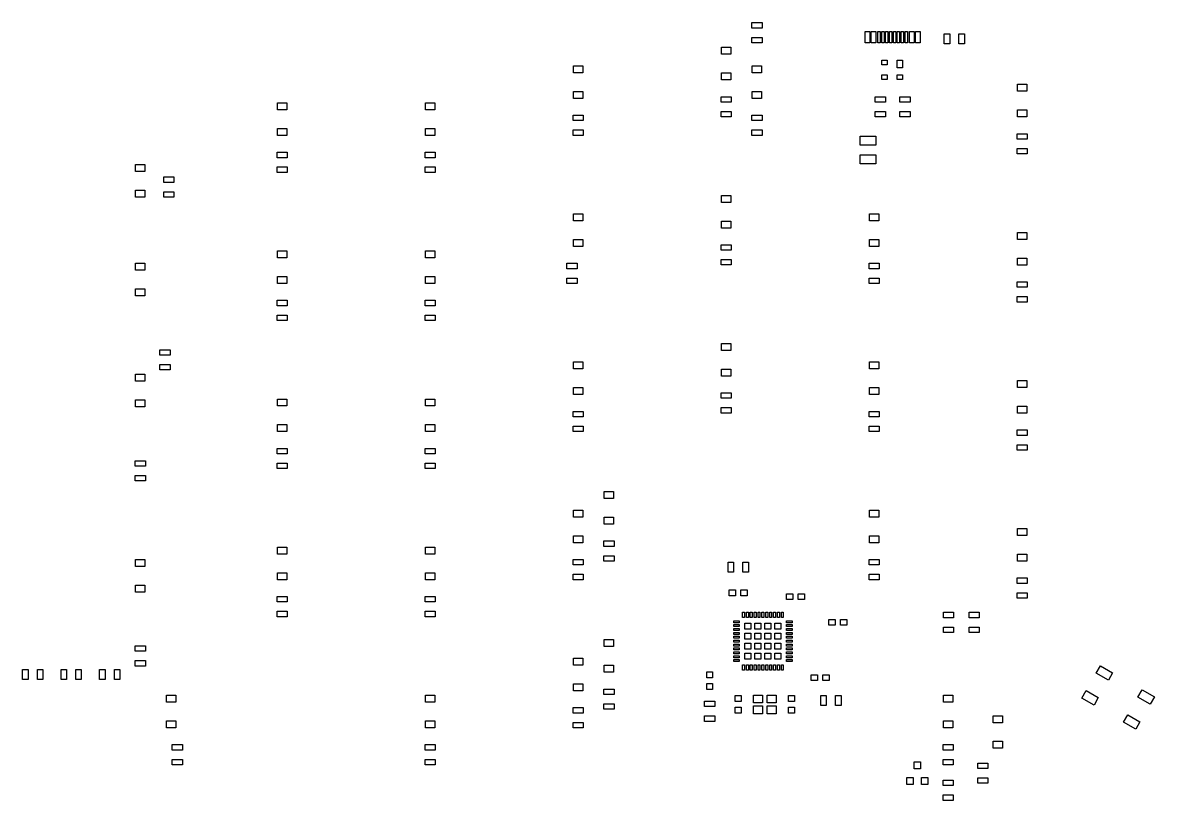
# Model space of a CAD drawing. Extents: x 32 to 331, y -133 to -33.
# Drawn here: x 32.5 to 178.1, y -132.9 to -32.8 of the extents above; entities that cross this region are included whole.
import ezdxf

# ---------------------------------------------------------------- set-up
doc = ezdxf.new("R2010")
doc.units = 0
doc.header["$MEASUREMENT"] = 0
doc.layers.add('BLACK', color=7, linetype='CONTINUOUS')

msp = doc.modelspace()

# ---------------------------------------------------------------- linework, layer by layer
at = {"layer": 'BLACK', "linetype": 'CONTINUOUS'}
for p, q in [((126.35, -33.5312), (126.35, -32.8312)), ((126.35, -32.8312), (127.65, -32.8312)), ((127.65, -32.8312), (127.65, -33.5312)), ((127.65, -33.5312), (126.35, -33.5312)), ((126.35, -35.4312), (126.35, -34.7312)), ((126.35, -34.7312), (127.65, -34.7312)), ((127.65, -34.7312), (127.65, -35.4312)), ((140.938, -35.4075), (140.938, -33.9575)), ((140.938, -33.9575), (141.537, -33.9575)), ((141.537, -33.9575), (141.537, -35.4075)), ((141.713, -35.4075), (141.713, -33.9575)), ((141.713, -33.9575), (142.312, -33.9575)), ((142.312, -33.9575), (142.312, -35.4075)), ((142.562, -35.4075), (142.562, -33.9575)), ((142.562, -33.9575), (142.862, -33.9575)), ((142.862, -33.9575), (142.862, -35.4075)), ((143.062, -35.4075), (143.062, -33.9575)), ((143.062, -33.9575), (143.362, -33.9575)), ((143.362, -33.9575), (143.362, -35.4075)), ((143.562, -35.4075), (143.562, -33.9575)), ((143.562, -33.9575), (143.862, -33.9575)), ((143.862, -33.9575), (143.862, -35.4075)), ((144.062, -35.4075), (144.062, -33.9575)), ((144.062, -33.9575), (144.362, -33.9575)), ((144.362, -33.9575), (144.362, -35.4075)), ((144.562, -35.4075), (144.562, -33.9575)), ((144.562, -33.9575), (144.862, -33.9575)), ((144.862, -33.9575), (144.862, -35.4075)), ((145.062, -35.4075), (145.062, -33.9575)), ((145.062, -33.9575), (145.362, -33.9575)), ((145.362, -33.9575), (145.362, -35.4075)), ((145.562, -35.4075), (145.562, -33.9575)), ((145.562, -33.9575), (145.862, -33.9575)), ((145.862, -33.9575), (145.862, -35.4075)), ((146.062, -35.4075), (146.062, -33.9575)), ((146.062, -33.9575), (146.362, -33.9575)), ((146.362, -33.9575), (146.362, -35.4075)), ((146.612, -35.4075), (146.612, -33.9575)), ((146.612, -33.9575), (147.213, -33.9575)), ((147.213, -33.9575), (147.213, -35.4075)), ((147.387, -35.4075), (147.387, -33.9575)), ((147.387, -33.9575), (147.987, -33.9575)), ((147.987, -33.9575), (147.987, -35.4075)), ((151.1, -35.575), (151.1, -34.275)), ((151.1, -34.275), (151.8, -34.275)), ((151.8, -34.275), (151.8, -35.575)), ((153, -35.575), (153, -34.275)), ((153, -34.275), (153.7, -34.275)), ((153.7, -34.275), (153.7, -35.575)), ((122.431, -36.9), (122.431, -36)), ((122.431, -36), (123.631, -36)), ((123.631, -36), (123.631, -36.9)), ((127.65, -35.4312), (126.35, -35.4312)), ((141.537, -35.4075), (140.938, -35.4075)), ((142.312, -35.4075), (141.713, -35.4075)), ((142.862, -35.4075), (142.562, -35.4075)), ((143.362, -35.4075), (143.062, -35.4075)), ((143.862, -35.4075), (143.562, -35.4075)), ((144.362, -35.4075), (144.062, -35.4075)), ((144.862, -35.4075), (144.562, -35.4075)), ((145.362, -35.4075), (145.062, -35.4075)), ((145.862, -35.4075), (145.562, -35.4075)), ((146.362, -35.4075), (146.062, -35.4075)), ((147.213, -35.4075), (146.612, -35.4075)), ((147.987, -35.4075), (147.387, -35.4075)), ((151.8, -35.575), (151.1, -35.575)), ((153.7, -35.575), (153, -35.575)), ((123.631, -36.9), (122.431, -36.9)), ((143.049, -38.2437), (143.049, -37.6437)), ((143.049, -37.6437), (143.749, -37.6437)), ((143.749, -37.6437), (143.749, -38.2437)), ((145.049, -38.6437), (145.049, -37.6437)), ((145.049, -37.6437), (145.749, -37.6437)), ((145.749, -37.6437), (145.749, -38.6437)), ((103.381, -39.2812), (103.381, -38.3813)), ((103.381, -38.3813), (104.581, -38.3813)), ((104.581, -39.2812), (103.381, -39.2812)), ((104.581, -38.3813), (104.581, -39.2812)), ((122.431, -40.2), (122.431, -39.3)), ((122.431, -39.3), (123.631, -39.3)), ((123.631, -39.3), (123.631, -40.2)), ((126.4, -39.2812), (126.4, -38.3813)), ((126.4, -38.3813), (127.6, -38.3813)), ((127.6, -39.2812), (126.4, -39.2812)), ((127.6, -38.3813), (127.6, -39.2812)), ((143.749, -38.2437), (143.049, -38.2437)), ((145.749, -38.6437), (145.049, -38.6437)), ((123.631, -40.2), (122.431, -40.2)), ((143.049, -40.1437), (143.049, -39.5437)), ((143.049, -39.5437), (143.749, -39.5437)), ((143.749, -40.1437), (143.049, -40.1437)), ((143.749, -39.5437), (143.749, -40.1437)), ((145.049, -40.1437), (145.049, -39.5437)), ((145.049, -39.5437), (145.749, -39.5437)), ((145.749, -40.1437), (145.049, -40.1437)), ((145.749, -39.5437), (145.749, -40.1437)), ((160.531, -41.6625), (160.531, -40.7625)), ((160.531, -40.7625), (161.731, -40.7625)), ((161.731, -40.7625), (161.731, -41.6625)), ((103.381, -42.5812), (103.381, -41.6812)), ((103.381, -41.6812), (104.581, -41.6812)), ((104.581, -41.6812), (104.581, -42.5812)), ((126.4, -42.5812), (126.4, -41.6812)), ((126.4, -41.6812), (127.6, -41.6812)), ((127.6, -41.6812), (127.6, -42.5812)), ((161.731, -41.6625), (160.531, -41.6625)), ((65.2812, -44.0437), (65.2812, -43.1437)), ((65.2812, -43.1437), (66.4813, -43.1437)), ((66.4813, -43.1437), (66.4813, -44.0437)), ((84.3312, -44.0437), (84.3312, -43.1437)), ((84.3312, -43.1437), (85.5312, -43.1437)), ((85.5312, -43.1437), (85.5312, -44.0437)), ((104.581, -42.5812), (103.381, -42.5812)), ((122.381, -43.0562), (122.381, -42.3562)), ((122.381, -42.3562), (123.681, -42.3562)), ((123.681, -43.0562), (122.381, -43.0562)), ((123.681, -42.3562), (123.681, -43.0562)), ((127.6, -42.5812), (126.4, -42.5812)), ((142.225, -43.0562), (142.225, -42.3562)), ((142.225, -42.3562), (143.525, -42.3562)), ((143.525, -43.0562), (142.225, -43.0562)), ((143.525, -42.3562), (143.525, -43.0562)), ((145.4, -43.0562), (145.4, -42.3562)), ((145.4, -42.3562), (146.7, -42.3562)), ((146.7, -43.0562), (145.4, -43.0562)), ((146.7, -42.3562), (146.7, -43.0562)), ((66.4813, -44.0437), (65.2812, -44.0437)), ((85.5312, -44.0437), (84.3312, -44.0437)), ((103.331, -45.4375), (103.331, -44.7375)), ((103.331, -44.7375), (104.631, -44.7375)), ((104.631, -44.7375), (104.631, -45.4375)), ((122.381, -44.9562), (122.381, -44.2563)), ((122.381, -44.2563), (123.681, -44.2563)), ((123.681, -44.9562), (122.381, -44.9562)), ((123.681, -44.2563), (123.681, -44.9562)), ((126.35, -45.4375), (126.35, -44.7375)), ((126.35, -44.7375), (127.65, -44.7375)), ((127.65, -44.7375), (127.65, -45.4375)), ((142.225, -44.9562), (142.225, -44.2563)), ((142.225, -44.2563), (143.525, -44.2563)), ((143.525, -44.9562), (142.225, -44.9562)), ((143.525, -44.2563), (143.525, -44.9562)), ((145.4, -44.9562), (145.4, -44.2563)), ((145.4, -44.2563), (146.7, -44.2563)), ((146.7, -44.9562), (145.4, -44.9562)), ((146.7, -44.2563), (146.7, -44.9562)), ((160.531, -44.9625), (160.531, -44.0625)), ((160.531, -44.0625), (161.731, -44.0625)), ((161.731, -44.9625), (160.531, -44.9625)), ((161.731, -44.0625), (161.731, -44.9625)), ((65.2812, -47.3438), (65.2812, -46.4438)), ((65.2812, -46.4438), (66.4813, -46.4438)), ((66.4813, -46.4438), (66.4813, -47.3438)), ((84.3312, -47.3438), (84.3312, -46.4438)), ((84.3312, -46.4438), (85.5312, -46.4438)), ((85.5312, -46.4438), (85.5312, -47.3438)), ((104.631, -45.4375), (103.331, -45.4375)), ((127.65, -45.4375), (126.35, -45.4375)), ((66.4813, -47.3438), (65.2812, -47.3438)), ((85.5312, -47.3438), (84.3312, -47.3438)), ((103.331, -47.3375), (103.331, -46.6375)), ((103.331, -46.6375), (104.631, -46.6375)), ((104.631, -47.3375), (103.331, -47.3375)), ((104.631, -46.6375), (104.631, -47.3375)), ((126.35, -47.3375), (126.35, -46.6375)), ((126.35, -46.6375), (127.65, -46.6375)), ((127.65, -47.3375), (126.35, -47.3375)), ((127.65, -46.6375), (127.65, -47.3375)), ((140.272, -48.5825), (140.272, -47.4425)), ((140.272, -47.4425), (142.302, -47.4425)), ((142.302, -47.4425), (142.302, -48.5825)), ((160.481, -47.8187), (160.481, -47.1187)), ((160.481, -47.1187), (161.781, -47.1187)), ((161.781, -47.8187), (160.481, -47.8187)), ((161.781, -47.1187), (161.781, -47.8187)), ((65.2313, -50.2), (65.2313, -49.5)), ((65.2313, -49.5), (66.5312, -49.5)), ((66.5312, -49.5), (66.5312, -50.2)), ((84.2812, -50.2), (84.2812, -49.5)), ((84.2812, -49.5), (85.5812, -49.5)), ((85.5812, -49.5), (85.5812, -50.2)), ((142.302, -48.5825), (140.272, -48.5825)), ((160.481, -49.7188), (160.481, -49.0187)), ((160.481, -49.0187), (161.781, -49.0187)), ((161.781, -49.0187), (161.781, -49.7188)), ((66.5312, -50.2), (65.2313, -50.2)), ((85.5812, -50.2), (84.2812, -50.2)), ((140.272, -50.9825), (140.272, -49.8425)), ((140.272, -49.8425), (142.302, -49.8425)), ((142.302, -49.8425), (142.302, -50.9825)), ((161.781, -49.7188), (160.481, -49.7188)), ((47.025, -51.9812), (47.025, -51.0812)), ((47.025, -51.0812), (48.225, -51.0812)), ((48.225, -51.9812), (47.025, -51.9812)), ((48.225, -51.0812), (48.225, -51.9812)), ((65.2313, -52.1), (65.2313, -51.4)), ((65.2313, -51.4), (66.5312, -51.4)), ((66.5312, -52.1), (65.2313, -52.1)), ((66.5312, -51.4), (66.5312, -52.1)), ((84.2812, -52.1), (84.2812, -51.4)), ((84.2812, -51.4), (85.5812, -51.4)), ((85.5812, -52.1), (84.2812, -52.1)), ((85.5812, -51.4), (85.5812, -52.1)), ((142.302, -50.9825), (140.272, -50.9825)), ((50.658, -53.375), (50.658, -52.675)), ((50.658, -52.675), (51.958, -52.675)), ((51.958, -53.375), (50.658, -53.375)), ((51.958, -52.675), (51.958, -53.375)), ((47.025, -55.2812), (47.025, -54.3812)), ((47.025, -54.3812), (48.225, -54.3812)), ((48.225, -55.2812), (47.025, -55.2812)), ((48.225, -54.3812), (48.225, -55.2812)), ((50.658, -55.275), (50.658, -54.575)), ((50.658, -54.575), (51.958, -54.575)), ((51.958, -55.275), (50.658, -55.275)), ((51.958, -54.575), (51.958, -55.275)), ((122.431, -55.95), (122.431, -55.05)), ((122.431, -55.05), (123.631, -55.05)), ((123.631, -55.05), (123.631, -55.95)), ((123.631, -55.95), (122.431, -55.95)), ((103.381, -58.3312), (103.381, -57.4312)), ((103.381, -57.4312), (104.581, -57.4312)), ((104.581, -57.4312), (104.581, -58.3312)), ((141.481, -58.3312), (141.481, -57.4312)), ((141.481, -57.4312), (142.681, -57.4312)), ((142.681, -57.4312), (142.681, -58.3312)), ((104.581, -58.3312), (103.381, -58.3312)), ((122.431, -59.25), (122.431, -58.35)), ((122.431, -58.35), (123.631, -58.35)), ((123.631, -59.25), (122.431, -59.25)), ((123.631, -58.35), (123.631, -59.25)), ((142.681, -58.3312), (141.481, -58.3312)), ((103.381, -61.6312), (103.381, -60.7312)), ((103.381, -60.7312), (104.581, -60.7312)), ((104.581, -60.7312), (104.581, -61.6312)), ((141.481, -61.6312), (141.481, -60.7312)), ((141.481, -60.7312), (142.681, -60.7312)), ((142.681, -60.7312), (142.681, -61.6312)), ((160.531, -60.7125), (160.531, -59.8125)), ((160.531, -59.8125), (161.731, -59.8125)), ((161.731, -60.7125), (160.531, -60.7125)), ((161.731, -59.8125), (161.731, -60.7125)), ((65.2812, -63.0938), (65.2812, -62.1937)), ((65.2812, -62.1937), (66.4813, -62.1937)), ((66.4813, -62.1937), (66.4813, -63.0938)), ((84.3312, -63.0938), (84.3312, -62.1937)), ((84.3312, -62.1937), (85.5312, -62.1937)), ((85.5312, -62.1937), (85.5312, -63.0938)), ((104.581, -61.6312), (103.381, -61.6312)), ((122.381, -62.1062), (122.381, -61.4062)), ((122.381, -61.4062), (123.681, -61.4062)), ((123.681, -62.1062), (122.381, -62.1062)), ((123.681, -61.4062), (123.681, -62.1062)), ((142.681, -61.6312), (141.481, -61.6312)), ((47.025, -64.6812), (47.025, -63.7812)), ((47.025, -63.7812), (48.225, -63.7812)), ((48.225, -63.7812), (48.225, -64.6812)), ((66.4813, -63.0938), (65.2812, -63.0938)), ((85.5312, -63.0938), (84.3312, -63.0938)), ((102.537, -64.4875), (102.537, -63.7875)), ((102.537, -63.7875), (103.837, -63.7875)), ((103.837, -63.7875), (103.837, -64.4875)), ((122.381, -64.0062), (122.381, -63.3062)), ((122.381, -63.3062), (123.681, -63.3062)), ((123.681, -64.0062), (122.381, -64.0062)), ((123.681, -63.3062), (123.681, -64.0062)), ((141.431, -64.4875), (141.431, -63.7875)), ((141.431, -63.7875), (142.731, -63.7875)), ((142.731, -63.7875), (142.731, -64.4875)), ((160.531, -64.0125), (160.531, -63.1125)), ((160.531, -63.1125), (161.731, -63.1125)), ((161.731, -64.0125), (160.531, -64.0125)), ((161.731, -63.1125), (161.731, -64.0125)), ((48.225, -64.6812), (47.025, -64.6812)), ((65.2812, -66.3937), (65.2812, -65.4937)), ((65.2812, -65.4937), (66.4813, -65.4937)), ((66.4813, -65.4937), (66.4813, -66.3937)), ((84.3312, -66.3937), (84.3312, -65.4937)), ((84.3312, -65.4937), (85.5312, -65.4937)), ((85.5312, -65.4937), (85.5312, -66.3937)), ((103.837, -64.4875), (102.537, -64.4875)), ((142.731, -64.4875), (141.431, -64.4875)), ((66.4813, -66.3937), (65.2812, -66.3937)), ((85.5312, -66.3937), (84.3312, -66.3937)), ((102.537, -66.3875), (102.537, -65.6875)), ((102.537, -65.6875), (103.837, -65.6875)), ((103.837, -66.3875), (102.537, -66.3875)), ((103.837, -65.6875), (103.837, -66.3875)), ((141.431, -66.3875), (141.431, -65.6875)), ((141.431, -65.6875), (142.731, -65.6875)), ((142.731, -66.3875), (141.431, -66.3875)), ((142.731, -65.6875), (142.731, -66.3875)), ((160.481, -66.8687), (160.481, -66.1688)), ((160.481, -66.1688), (161.781, -66.1688)), ((161.781, -66.8687), (160.481, -66.8687)), ((161.781, -66.1688), (161.781, -66.8687)), ((47.025, -67.9813), (47.025, -67.0812)), ((47.025, -67.0812), (48.225, -67.0812)), ((48.225, -67.9813), (47.025, -67.9813)), ((48.225, -67.0812), (48.225, -67.9813)), ((160.481, -68.7687), (160.481, -68.0687)), ((160.481, -68.0687), (161.781, -68.0687)), ((161.781, -68.0687), (161.781, -68.7687)), ((65.2313, -69.25), (65.2313, -68.55)), ((65.2313, -68.55), (66.5312, -68.55)), ((66.5312, -69.25), (65.2313, -69.25)), ((66.5312, -68.55), (66.5312, -69.25)), ((84.2812, -69.25), (84.2812, -68.55)), ((84.2812, -68.55), (85.5812, -68.55)), ((85.5812, -69.25), (84.2812, -69.25)), ((85.5812, -68.55), (85.5812, -69.25)), ((161.781, -68.7687), (160.481, -68.7687)), ((65.2313, -71.15), (65.2313, -70.45)), ((65.2313, -70.45), (66.5312, -70.45)), ((66.5312, -71.15), (65.2313, -71.15)), ((66.5312, -70.45), (66.5312, -71.15)), ((84.2812, -71.15), (84.2812, -70.45)), ((84.2812, -70.45), (85.5812, -70.45)), ((85.5812, -71.15), (84.2812, -71.15)), ((85.5812, -70.45), (85.5812, -71.15)), ((122.431, -75), (122.431, -74.1)), ((122.431, -74.1), (123.631, -74.1)), ((123.631, -74.1), (123.631, -75)), ((50.15, -75.6), (50.15, -74.9)), ((50.15, -74.9), (51.45, -74.9)), ((51.45, -75.6), (50.15, -75.6)), ((51.45, -74.9), (51.45, -75.6)), ((123.631, -75), (122.431, -75)), ((50.15, -77.5), (50.15, -76.8)), ((50.15, -76.8), (51.45, -76.8)), ((51.45, -76.8), (51.45, -77.5)), ((103.381, -77.3812), (103.381, -76.4813)), ((103.381, -76.4813), (104.581, -76.4813)), ((104.581, -76.4813), (104.581, -77.3812)), ((141.481, -77.3812), (141.481, -76.4813)), ((141.481, -76.4813), (142.681, -76.4813)), ((142.681, -76.4813), (142.681, -77.3812)), ((47.025, -78.9688), (47.025, -78.0687)), ((47.025, -78.0687), (48.225, -78.0687)), ((48.225, -78.0687), (48.225, -78.9688)), ((51.45, -77.5), (50.15, -77.5)), ((104.581, -77.3812), (103.381, -77.3812)), ((122.431, -78.3), (122.431, -77.4)), ((122.431, -77.4), (123.631, -77.4)), ((123.631, -78.3), (122.431, -78.3)), ((123.631, -77.4), (123.631, -78.3)), ((142.681, -77.3812), (141.481, -77.3812)), ((48.225, -78.9688), (47.025, -78.9688)), ((103.381, -80.6812), (103.381, -79.7812)), ((103.381, -79.7812), (104.581, -79.7812)), ((104.581, -79.7812), (104.581, -80.6812)), ((141.481, -80.6812), (141.481, -79.7812)), ((141.481, -79.7812), (142.681, -79.7812)), ((142.681, -79.7812), (142.681, -80.6812)), ((160.531, -79.7625), (160.531, -78.8625)), ((160.531, -78.8625), (161.731, -78.8625)), ((161.731, -79.7625), (160.531, -79.7625)), ((161.731, -78.8625), (161.731, -79.7625)), ((47.025, -82.2687), (47.025, -81.3687)), ((47.025, -81.3687), (48.225, -81.3687)), ((48.225, -81.3687), (48.225, -82.2687)), ((65.2812, -82.1437), (65.2812, -81.2437)), ((65.2812, -81.2437), (66.4813, -81.2437)), ((66.4813, -81.2437), (66.4813, -82.1437)), ((84.3312, -82.1437), (84.3312, -81.2437)), ((84.3312, -81.2437), (85.5312, -81.2437)), ((85.5312, -81.2437), (85.5312, -82.1437)), ((104.581, -80.6812), (103.381, -80.6812)), ((122.381, -81.1562), (122.381, -80.4562)), ((122.381, -80.4562), (123.681, -80.4562)), ((123.681, -81.1562), (122.381, -81.1562)), ((123.681, -80.4562), (123.681, -81.1562)), ((142.681, -80.6812), (141.481, -80.6812)), ((48.225, -82.2687), (47.025, -82.2687)), ((66.4813, -82.1437), (65.2812, -82.1437)), ((85.5312, -82.1437), (84.3312, -82.1437)), ((103.331, -83.5375), (103.331, -82.8375)), ((103.331, -82.8375), (104.631, -82.8375)), ((104.631, -82.8375), (104.631, -83.5375)), ((122.381, -83.0562), (122.381, -82.3563)), ((122.381, -82.3563), (123.681, -82.3563)), ((123.681, -82.3563), (123.681, -83.0562)), ((141.431, -83.5375), (141.431, -82.8375)), ((141.431, -82.8375), (142.731, -82.8375)), ((142.731, -82.8375), (142.731, -83.5375)), ((160.531, -83.0625), (160.531, -82.1625)), ((160.531, -82.1625), (161.731, -82.1625)), ((161.731, -82.1625), (161.731, -83.0625)), ((104.631, -83.5375), (103.331, -83.5375)), ((123.681, -83.0562), (122.381, -83.0562)), ((142.731, -83.5375), (141.431, -83.5375)), ((161.731, -83.0625), (160.531, -83.0625)), ((65.2812, -85.4437), (65.2812, -84.5438)), ((65.2812, -84.5438), (66.4813, -84.5438)), ((66.4813, -85.4437), (65.2812, -85.4437)), ((66.4813, -84.5438), (66.4813, -85.4437)), ((84.3312, -85.4437), (84.3312, -84.5438)), ((84.3312, -84.5438), (85.5312, -84.5438)), ((85.5312, -85.4437), (84.3312, -85.4437)), ((85.5312, -84.5438), (85.5312, -85.4437)), ((103.331, -85.4375), (103.331, -84.7375)), ((103.331, -84.7375), (104.631, -84.7375)), ((104.631, -85.4375), (103.331, -85.4375)), ((104.631, -84.7375), (104.631, -85.4375)), ((141.431, -85.4375), (141.431, -84.7375)), ((141.431, -84.7375), (142.731, -84.7375)), ((142.731, -85.4375), (141.431, -85.4375)), ((142.731, -84.7375), (142.731, -85.4375)), ((160.481, -85.9188), (160.481, -85.2188)), ((160.481, -85.2188), (161.781, -85.2188)), ((161.781, -85.9188), (160.481, -85.9188)), ((161.781, -85.2188), (161.781, -85.9188)), ((160.481, -87.8187), (160.481, -87.1187)), ((160.481, -87.1187), (161.781, -87.1187)), ((161.781, -87.1187), (161.781, -87.8187)), ((65.2313, -88.3), (65.2313, -87.6)), ((65.2313, -87.6), (66.5312, -87.6)), ((66.5312, -88.3), (65.2313, -88.3)), ((66.5312, -87.6), (66.5312, -88.3)), ((84.2812, -88.3), (84.2812, -87.6)), ((84.2812, -87.6), (85.5812, -87.6)), ((85.5812, -88.3), (84.2812, -88.3)), ((85.5812, -87.6), (85.5812, -88.3)), ((161.781, -87.8187), (160.481, -87.8187)), ((46.975, -89.8875), (46.975, -89.1875)), ((46.975, -89.1875), (48.275, -89.1875)), ((48.275, -89.8875), (46.975, -89.8875)), ((48.275, -89.1875), (48.275, -89.8875)), ((65.2313, -90.2), (65.2313, -89.5)), ((65.2313, -89.5), (66.5312, -89.5)), ((66.5312, -90.2), (65.2313, -90.2)), ((66.5312, -89.5), (66.5312, -90.2)), ((84.2812, -90.2), (84.2812, -89.5)), ((84.2812, -89.5), (85.5812, -89.5)), ((85.5812, -90.2), (84.2812, -90.2)), ((85.5812, -89.5), (85.5812, -90.2)), ((46.975, -91.7875), (46.975, -91.0875)), ((46.975, -91.0875), (48.275, -91.0875)), ((48.275, -91.0875), (48.275, -91.7875)), ((48.275, -91.7875), (46.975, -91.7875)), ((107.35, -94.05), (107.35, -93.15)), ((107.35, -93.15), (108.55, -93.15)), ((108.55, -93.15), (108.55, -94.05)), ((108.55, -94.05), (107.35, -94.05)), ((103.381, -96.4312), (103.381, -95.5312)), ((103.381, -95.5312), (104.581, -95.5312)), ((104.581, -95.5312), (104.581, -96.4312)), ((141.481, -96.4312), (141.481, -95.5312)), ((141.481, -95.5312), (142.681, -95.5312)), ((142.681, -95.5312), (142.681, -96.4312)), ((104.581, -96.4312), (103.381, -96.4312)), ((107.35, -97.35), (107.35, -96.45)), ((107.35, -96.45), (108.55, -96.45)), ((108.55, -97.35), (107.35, -97.35)), ((108.55, -96.45), (108.55, -97.35)), ((142.681, -96.4312), (141.481, -96.4312)), ((103.381, -99.7312), (103.381, -98.8312)), ((103.381, -98.8312), (104.581, -98.8312)), ((104.581, -98.8312), (104.581, -99.7312)), ((141.481, -99.7312), (141.481, -98.8312)), ((141.481, -98.8312), (142.681, -98.8312)), ((142.681, -98.8312), (142.681, -99.7312)), ((160.531, -98.8125), (160.531, -97.9125)), ((160.531, -97.9125), (161.731, -97.9125)), ((161.731, -98.8125), (160.531, -98.8125)), ((161.731, -97.9125), (161.731, -98.8125)), ((65.2812, -101.194), (65.2812, -100.294)), ((65.2812, -100.294), (66.4813, -100.294)), ((66.4813, -100.294), (66.4813, -101.194)), ((84.3312, -101.194), (84.3312, -100.294)), ((84.3312, -100.294), (85.5312, -100.294)), ((85.5312, -100.294), (85.5312, -101.194)), ((104.581, -99.7312), (103.381, -99.7312)), ((107.3, -100.206), (107.3, -99.5062)), ((107.3, -99.5062), (108.6, -99.5062)), ((108.6, -100.206), (107.3, -100.206)), ((108.6, -99.5062), (108.6, -100.206)), ((142.681, -99.7312), (141.481, -99.7312)), ((47.025, -102.781), (47.025, -101.881)), ((47.025, -101.881), (48.225, -101.881)), ((48.225, -101.881), (48.225, -102.781)), ((66.4813, -101.194), (65.2812, -101.194)), ((85.5312, -101.194), (84.3312, -101.194)), ((103.331, -102.587), (103.331, -101.887)), ((103.331, -101.887), (104.631, -101.887)), ((104.631, -101.887), (104.631, -102.587)), ((107.3, -102.106), (107.3, -101.406)), ((107.3, -101.406), (108.6, -101.406)), ((108.6, -101.406), (108.6, -102.106)), ((141.431, -102.587), (141.431, -101.887)), ((141.431, -101.887), (142.731, -101.887)), ((142.731, -101.887), (142.731, -102.587)), ((160.531, -102.112), (160.531, -101.212)), ((160.531, -101.212), (161.731, -101.212)), ((161.731, -101.212), (161.731, -102.112)), ((48.225, -102.781), (47.025, -102.781)), ((104.631, -102.587), (103.331, -102.587)), ((108.6, -102.106), (107.3, -102.106)), ((123.287, -103.52), (123.287, -102.22)), ((123.287, -102.22), (123.987, -102.22)), ((123.987, -102.22), (123.987, -103.52)), ((125.187, -103.52), (125.187, -102.22)), ((125.187, -102.22), (125.887, -102.22)), ((125.887, -102.22), (125.887, -103.52)), ((142.731, -102.587), (141.431, -102.587)), ((161.731, -102.112), (160.531, -102.112)), ((65.2812, -104.494), (65.2812, -103.594)), ((65.2812, -103.594), (66.4813, -103.594)), ((66.4813, -104.494), (65.2812, -104.494)), ((66.4813, -103.594), (66.4813, -104.494)), ((84.3312, -104.494), (84.3312, -103.594)), ((84.3312, -103.594), (85.5312, -103.594)), ((85.5312, -104.494), (84.3312, -104.494)), ((85.5312, -103.594), (85.5312, -104.494)), ((103.331, -104.487), (103.331, -103.787)), ((103.331, -103.787), (104.631, -103.787)), ((104.631, -104.487), (103.331, -104.487)), ((104.631, -103.787), (104.631, -104.487)), ((123.987, -103.52), (123.287, -103.52)), ((125.887, -103.52), (125.187, -103.52)), ((141.431, -104.487), (141.431, -103.787)), ((141.431, -103.787), (142.731, -103.787)), ((142.731, -104.487), (141.431, -104.487)), ((142.731, -103.787), (142.731, -104.487)), ((160.481, -104.969), (160.481, -104.269)), ((160.481, -104.269), (161.781, -104.269)), ((161.781, -104.269), (161.781, -104.969)), ((47.025, -106.081), (47.025, -105.181)), ((47.025, -105.181), (48.225, -105.181)), ((48.225, -106.081), (47.025, -106.081)), ((48.225, -105.181), (48.225, -106.081)), ((123.437, -106.547), (123.437, -105.797)), ((123.437, -105.797), (124.237, -105.797)), ((124.237, -105.797), (124.237, -106.547)), ((124.937, -106.547), (124.937, -105.797)), ((124.937, -105.797), (125.737, -105.797)), ((125.737, -105.797), (125.737, -106.547)), ((130.803, -107.055), (130.803, -106.305)), ((130.803, -106.305), (131.603, -106.305)), ((131.603, -106.305), (131.603, -107.055)), ((132.303, -107.055), (132.303, -106.305)), ((132.303, -106.305), (133.103, -106.305)), ((133.103, -106.305), (133.103, -107.055)), ((161.781, -104.969), (160.481, -104.969)), ((160.481, -106.869), (160.481, -106.169)), ((160.481, -106.169), (161.781, -106.169)), ((161.781, -106.169), (161.781, -106.869)), ((65.2313, -107.35), (65.2313, -106.65)), ((65.2313, -106.65), (66.5312, -106.65)), ((66.5312, -107.35), (65.2313, -107.35)), ((66.5312, -106.65), (66.5312, -107.35)), ((84.2812, -107.35), (84.2812, -106.65)), ((84.2812, -106.65), (85.5812, -106.65)), ((85.5812, -107.35), (84.2812, -107.35)), ((85.5812, -106.65), (85.5812, -107.35)), ((124.237, -106.547), (123.437, -106.547)), ((125.737, -106.547), (124.937, -106.547)), ((131.603, -107.055), (130.803, -107.055)), ((133.103, -107.055), (132.303, -107.055)), ((161.781, -106.869), (160.481, -106.869)), ((65.2313, -109.25), (65.2313, -108.55)), ((65.2313, -108.55), (66.5312, -108.55)), ((66.5312, -108.55), (66.5312, -109.25)), ((84.2812, -109.25), (84.2812, -108.55)), ((84.2812, -108.55), (85.5812, -108.55)), ((85.5812, -108.55), (85.5812, -109.25)), ((125.137, -109.345), (125.137, -108.645)), ((125.137, -108.645), (125.387, -108.645)), ((125.387, -108.645), (125.387, -109.345)), ((125.637, -109.345), (125.637, -108.645)), ((125.637, -108.645), (125.887, -108.645)), ((125.887, -108.645), (125.887, -109.345)), ((126.137, -109.345), (126.137, -108.645)), ((126.137, -108.645), (126.387, -108.645)), ((126.387, -108.645), (126.387, -109.345)), ((126.637, -109.345), (126.637, -108.645)), ((126.637, -108.645), (126.887, -108.645)), ((126.887, -108.645), (126.887, -109.345)), ((127.137, -109.345), (127.137, -108.645)), ((127.137, -108.645), (127.387, -108.645)), ((127.387, -108.645), (127.387, -109.345)), ((127.637, -109.345), (127.637, -108.645)), ((127.637, -108.645), (127.887, -108.645)), ((127.887, -108.645), (127.887, -109.345)), ((128.137, -109.345), (128.137, -108.645)), ((128.137, -108.645), (128.387, -108.645)), ((128.387, -108.645), (128.387, -109.345)), ((128.637, -109.345), (128.637, -108.645)), ((128.637, -108.645), (128.887, -108.645)), ((128.887, -108.645), (128.887, -109.345)), ((129.137, -109.345), (129.137, -108.645)), ((129.137, -108.645), (129.387, -108.645)), ((129.387, -108.645), (129.387, -109.345)), ((129.637, -109.345), (129.637, -108.645)), ((129.637, -108.645), (129.887, -108.645)), ((129.887, -108.645), (129.887, -109.345)), ((130.137, -109.345), (130.137, -108.645)), ((130.137, -108.645), (130.387, -108.645)), ((130.387, -108.645), (130.387, -109.345)), ((150.988, -109.382), (150.988, -108.682)), ((150.988, -108.682), (152.288, -108.682)), ((152.288, -108.682), (152.288, -109.382)), ((154.29, -109.382), (154.29, -108.682)), ((154.29, -108.682), (155.59, -108.682)), ((155.59, -108.682), (155.59, -109.382)), ((66.5312, -109.25), (65.2313, -109.25)), ((85.5812, -109.25), (84.2812, -109.25)), ((124.012, -110.02), (124.012, -109.77)), ((124.012, -109.77), (124.712, -109.77)), ((124.712, -110.02), (124.012, -110.02)), ((124.012, -110.52), (124.012, -110.27)), ((124.012, -110.27), (124.712, -110.27)), ((124.712, -110.52), (124.012, -110.52)), ((124.712, -109.77), (124.712, -110.02)), ((124.712, -110.27), (124.712, -110.52)), ((125.387, -109.345), (125.137, -109.345)), ((125.444, -110.85), (125.444, -110.078)), ((125.444, -110.078), (126.217, -110.078)), ((125.887, -109.345), (125.637, -109.345)), ((126.387, -109.345), (126.137, -109.345)), ((126.217, -110.078), (126.217, -110.85)), ((126.887, -109.345), (126.637, -109.345)), ((126.732, -110.85), (126.732, -110.078)), ((126.732, -110.078), (127.504, -110.078)), ((127.387, -109.345), (127.137, -109.345)), ((127.504, -110.078), (127.504, -110.85)), ((127.887, -109.345), (127.637, -109.345)), ((128.019, -110.85), (128.019, -110.078)), ((128.019, -110.078), (128.792, -110.078)), ((128.387, -109.345), (128.137, -109.345)), ((128.887, -109.345), (128.637, -109.345)), ((128.792, -110.078), (128.792, -110.85)), ((129.387, -109.345), (129.137, -109.345)), ((129.307, -110.85), (129.307, -110.078)), ((129.307, -110.078), (130.079, -110.078)), ((129.887, -109.345), (129.637, -109.345)), ((130.079, -110.078), (130.079, -110.85)), ((130.387, -109.345), (130.137, -109.345)), ((130.812, -110.02), (130.812, -109.77)), ((130.812, -109.77), (131.512, -109.77)), ((131.512, -110.02), (130.812, -110.02)), ((130.812, -110.52), (130.812, -110.27)), ((130.812, -110.27), (131.512, -110.27)), ((131.512, -110.52), (130.812, -110.52)), ((131.512, -109.77), (131.512, -110.02)), ((131.512, -110.27), (131.512, -110.52)), ((136.264, -110.357), (136.264, -109.607)), ((136.264, -109.607), (137.064, -109.607)), ((137.064, -110.357), (136.264, -110.357)), ((137.064, -109.607), (137.064, -110.357)), ((137.764, -110.357), (137.764, -109.607)), ((137.764, -109.607), (138.564, -109.607)), ((138.564, -110.357), (137.764, -110.357)), ((138.564, -109.607), (138.564, -110.357)), ((152.288, -109.382), (150.988, -109.382)), ((150.988, -111.282), (150.988, -110.582)), ((150.988, -110.582), (152.288, -110.582)), ((152.288, -110.582), (152.288, -111.282)), ((155.59, -109.382), (154.29, -109.382)), ((154.29, -111.282), (154.29, -110.582)), ((154.29, -110.582), (155.59, -110.582)), ((155.59, -110.582), (155.59, -111.282)), ((124.012, -111.02), (124.012, -110.77)), ((124.012, -110.77), (124.712, -110.77)), ((124.712, -111.02), (124.012, -111.02)), ((124.012, -111.52), (124.012, -111.27)), ((124.012, -111.27), (124.712, -111.27)), ((124.712, -111.52), (124.012, -111.52)), ((124.012, -112.02), (124.012, -111.77)), ((124.012, -111.77), (124.712, -111.77)), ((124.712, -112.02), (124.012, -112.02)), ((124.712, -110.77), (124.712, -111.02)), ((124.712, -111.27), (124.712, -111.52)), ((124.712, -111.77), (124.712, -112.02)), ((126.217, -110.85), (125.444, -110.85)), ((125.444, -112.137), (125.444, -111.365)), ((125.444, -111.365), (126.217, -111.365)), ((126.217, -112.137), (125.444, -112.137)), ((126.217, -111.365), (126.217, -112.137)), ((127.504, -110.85), (126.732, -110.85)), ((126.732, -112.137), (126.732, -111.365)), ((126.732, -111.365), (127.504, -111.365)), ((127.504, -112.137), (126.732, -112.137)), ((127.504, -111.365), (127.504, -112.137)), ((128.792, -110.85), (128.019, -110.85)), ((128.019, -112.137), (128.019, -111.365)), ((128.019, -111.365), (128.792, -111.365)), ((128.792, -112.137), (128.019, -112.137)), ((128.792, -111.365), (128.792, -112.137)), ((130.079, -110.85), (129.307, -110.85)), ((129.307, -112.137), (129.307, -111.365)), ((129.307, -111.365), (130.079, -111.365)), ((130.079, -112.137), (129.307, -112.137)), ((130.079, -111.365), (130.079, -112.137)), ((130.812, -111.02), (130.812, -110.77)), ((130.812, -110.77), (131.512, -110.77)), ((131.512, -111.02), (130.812, -111.02)), ((130.812, -111.52), (130.812, -111.27)), ((130.812, -111.27), (131.512, -111.27)), ((131.512, -111.52), (130.812, -111.52)), ((130.812, -112.02), (130.812, -111.77)), ((130.812, -111.77), (131.512, -111.77)), ((131.512, -112.02), (130.812, -112.02)), ((131.512, -110.77), (131.512, -111.02)), ((131.512, -111.27), (131.512, -111.52)), ((131.512, -111.77), (131.512, -112.02)), ((152.288, -111.282), (150.988, -111.282)), ((155.59, -111.282), (154.29, -111.282)), ((46.975, -113.7), (46.975, -113)), ((46.975, -113), (48.275, -113)), ((48.275, -113), (48.275, -113.7)), ((107.35, -113.1), (107.35, -112.2)), ((107.35, -112.2), (108.55, -112.2)), ((108.55, -113.1), (107.35, -113.1)), ((108.55, -112.2), (108.55, -113.1)), ((124.012, -112.52), (124.012, -112.27)), ((124.012, -112.27), (124.712, -112.27)), ((124.712, -112.52), (124.012, -112.52)), ((124.012, -113.02), (124.012, -112.77)), ((124.012, -112.77), (124.712, -112.77)), ((124.712, -113.02), (124.012, -113.02)), ((124.012, -113.52), (124.012, -113.27)), ((124.012, -113.27), (124.712, -113.27)), ((124.712, -113.52), (124.012, -113.52)), ((124.712, -112.27), (124.712, -112.52)), ((124.712, -112.77), (124.712, -113.02)), ((124.712, -113.27), (124.712, -113.52)), ((125.444, -113.425), (125.444, -112.652)), ((125.444, -112.652), (126.217, -112.652)), ((126.217, -113.425), (125.444, -113.425)), ((126.217, -112.652), (126.217, -113.425)), ((126.732, -113.425), (126.732, -112.652)), ((126.732, -112.652), (127.504, -112.652)), ((127.504, -113.425), (126.732, -113.425)), ((127.504, -112.652), (127.504, -113.425)), ((128.019, -113.425), (128.019, -112.652)), ((128.019, -112.652), (128.792, -112.652)), ((128.792, -113.425), (128.019, -113.425)), ((128.792, -112.652), (128.792, -113.425)), ((129.307, -113.425), (129.307, -112.652)), ((129.307, -112.652), (130.079, -112.652)), ((130.079, -113.425), (129.307, -113.425)), ((130.079, -112.652), (130.079, -113.425)), ((130.812, -112.52), (130.812, -112.27)), ((130.812, -112.27), (131.512, -112.27)), ((131.512, -112.52), (130.812, -112.52)), ((130.812, -113.02), (130.812, -112.77)), ((130.812, -112.77), (131.512, -112.77)), ((131.512, -113.02), (130.812, -113.02)), ((130.812, -113.52), (130.812, -113.27)), ((130.812, -113.27), (131.512, -113.27)), ((131.512, -113.52), (130.812, -113.52)), ((131.512, -112.27), (131.512, -112.52)), ((131.512, -112.77), (131.512, -113.02)), ((131.512, -113.27), (131.512, -113.52)), ((48.275, -113.7), (46.975, -113.7)), ((46.975, -115.6), (46.975, -114.9)), ((46.975, -114.9), (48.275, -114.9)), ((48.275, -114.9), (48.275, -115.6)), ((103.381, -115.481), (103.381, -114.581)), ((103.381, -114.581), (104.581, -114.581)), ((104.581, -114.581), (104.581, -115.481)), ((124.012, -114.02), (124.012, -113.77)), ((124.012, -113.77), (124.712, -113.77)), ((124.712, -114.02), (124.012, -114.02)), ((124.012, -114.52), (124.012, -114.27)), ((124.012, -114.27), (124.712, -114.27)), ((124.712, -114.52), (124.012, -114.52)), ((124.012, -115.02), (124.012, -114.77)), ((124.012, -114.77), (124.712, -114.77)), ((124.712, -115.02), (124.012, -115.02)), ((124.712, -113.77), (124.712, -114.02)), ((124.712, -114.27), (124.712, -114.52)), ((124.712, -114.77), (124.712, -115.02)), ((125.444, -114.712), (125.444, -113.94)), ((125.444, -113.94), (126.217, -113.94)), ((126.217, -114.712), (125.444, -114.712)), ((126.217, -113.94), (126.217, -114.712)), ((126.732, -114.712), (126.732, -113.94)), ((126.732, -113.94), (127.504, -113.94)), ((127.504, -114.712), (126.732, -114.712)), ((127.504, -113.94), (127.504, -114.712)), ((128.019, -114.712), (128.019, -113.94)), ((128.019, -113.94), (128.792, -113.94)), ((128.792, -114.712), (128.019, -114.712)), ((128.792, -113.94), (128.792, -114.712)), ((129.307, -114.712), (129.307, -113.94)), ((129.307, -113.94), (130.079, -113.94)), ((130.079, -114.712), (129.307, -114.712)), ((130.079, -113.94), (130.079, -114.712)), ((130.812, -114.02), (130.812, -113.77)), ((130.812, -113.77), (131.512, -113.77)), ((131.512, -114.02), (130.812, -114.02)), ((130.812, -114.52), (130.812, -114.27)), ((130.812, -114.27), (131.512, -114.27)), ((131.512, -114.52), (130.812, -114.52)), ((130.812, -115.02), (130.812, -114.77)), ((130.812, -114.77), (131.512, -114.77)), ((131.512, -115.02), (130.812, -115.02)), ((131.512, -113.77), (131.512, -114.02)), ((131.512, -114.27), (131.512, -114.52)), ((131.512, -114.77), (131.512, -115.02)), ((32.482, -117.331), (32.482, -116.031)), ((32.482, -116.031), (33.182, -116.031)), ((33.182, -116.031), (33.182, -117.331)), ((34.382, -117.331), (34.382, -116.031)), ((34.382, -116.031), (35.082, -116.031)), ((35.082, -116.031), (35.082, -117.331)), ((37.435, -117.331), (37.435, -116.031)), ((37.435, -116.031), (38.135, -116.031)), ((38.135, -116.031), (38.135, -117.331)), ((39.335, -117.331), (39.335, -116.031)), ((39.335, -116.031), (40.035, -116.031)), ((40.035, -116.031), (40.035, -117.331)), ((42.388, -117.331), (42.388, -116.031)), ((42.388, -116.031), (43.088, -116.031)), ((43.088, -116.031), (43.088, -117.331)), ((44.288, -117.331), (44.288, -116.031)), ((44.288, -116.031), (44.988, -116.031)), ((44.988, -116.031), (44.988, -117.331)), ((48.275, -115.6), (46.975, -115.6)), ((104.581, -115.481), (103.381, -115.481)), ((107.35, -116.4), (107.35, -115.5)), ((107.35, -115.5), (108.55, -115.5)), ((108.55, -116.4), (107.35, -116.4)), ((108.55, -115.5), (108.55, -116.4)), ((120.529, -117.125), (120.529, -116.325)), ((120.529, -116.325), (121.279, -116.325)), ((121.279, -116.325), (121.279, -117.125)), ((125.137, -116.145), (125.137, -115.445)), ((125.137, -115.445), (125.387, -115.445)), ((125.387, -116.145), (125.137, -116.145)), ((125.387, -115.445), (125.387, -116.145)), ((125.637, -116.145), (125.637, -115.445)), ((125.637, -115.445), (125.887, -115.445)), ((125.887, -116.145), (125.637, -116.145)), ((125.887, -115.445), (125.887, -116.145)), ((126.137, -116.145), (126.137, -115.445)), ((126.137, -115.445), (126.387, -115.445)), ((126.387, -116.145), (126.137, -116.145)), ((126.387, -115.445), (126.387, -116.145)), ((126.637, -116.145), (126.637, -115.445)), ((126.637, -115.445), (126.887, -115.445)), ((126.887, -116.145), (126.637, -116.145)), ((126.887, -115.445), (126.887, -116.145)), ((127.137, -116.145), (127.137, -115.445)), ((127.137, -115.445), (127.387, -115.445)), ((127.387, -116.145), (127.137, -116.145)), ((127.387, -115.445), (127.387, -116.145)), ((127.637, -116.145), (127.637, -115.445)), ((127.637, -115.445), (127.887, -115.445)), ((127.887, -116.145), (127.637, -116.145)), ((127.887, -115.445), (127.887, -116.145)), ((128.137, -116.145), (128.137, -115.445)), ((128.137, -115.445), (128.387, -115.445)), ((128.387, -116.145), (128.137, -116.145)), ((128.387, -115.445), (128.387, -116.145)), ((128.637, -116.145), (128.637, -115.445)), ((128.637, -115.445), (128.887, -115.445)), ((128.887, -116.145), (128.637, -116.145)), ((128.887, -115.445), (128.887, -116.145)), ((129.137, -116.145), (129.137, -115.445)), ((129.137, -115.445), (129.387, -115.445)), ((129.387, -116.145), (129.137, -116.145)), ((129.387, -115.445), (129.387, -116.145)), ((129.637, -116.145), (129.637, -115.445)), ((129.637, -115.445), (129.887, -115.445)), ((129.887, -116.145), (129.637, -116.145)), ((129.887, -115.445), (129.887, -116.145)), ((130.137, -116.145), (130.137, -115.445)), ((130.137, -115.445), (130.387, -115.445)), ((130.387, -116.145), (130.137, -116.145)), ((130.387, -115.445), (130.387, -116.145)), ((170.668, -116.508), (171.218, -115.556)), ((172.227, -117.408), (170.668, -116.508)), ((171.218, -115.556), (172.777, -116.456)), ((172.777, -116.456), (172.227, -117.408)), ((33.182, -117.331), (32.482, -117.331)), ((35.082, -117.331), (34.382, -117.331)), ((38.135, -117.331), (37.435, -117.331)), ((40.035, -117.331), (39.335, -117.331)), ((43.088, -117.331), (42.388, -117.331)), ((44.988, -117.331), (44.288, -117.331)), ((103.381, -118.781), (103.381, -117.881)), ((103.381, -117.881), (104.581, -117.881)), ((104.581, -117.881), (104.581, -118.781)), ((121.279, -117.125), (120.529, -117.125)), ((120.529, -118.625), (120.529, -117.825)), ((120.529, -117.825), (121.279, -117.825)), ((121.279, -117.825), (121.279, -118.625)), ((133.978, -117.469), (133.978, -116.719)), ((133.978, -116.719), (134.778, -116.719)), ((134.778, -117.469), (133.978, -117.469)), ((134.778, -116.719), (134.778, -117.469)), ((135.478, -117.469), (135.478, -116.719)), ((135.478, -116.719), (136.278, -116.719)), ((136.278, -117.469), (135.478, -117.469)), ((136.278, -116.719), (136.278, -117.469)), ((50.9937, -120.244), (50.9937, -119.344)), ((50.9937, -119.344), (52.1937, -119.344)), ((52.1937, -119.344), (52.1937, -120.244)), ((84.3312, -120.244), (84.3312, -119.344)), ((84.3312, -119.344), (85.5312, -119.344)), ((85.5312, -119.344), (85.5312, -120.244)), ((104.581, -118.781), (103.381, -118.781)), ((107.3, -119.256), (107.3, -118.556)), ((107.3, -118.556), (108.6, -118.556)), ((108.6, -119.256), (107.3, -119.256)), ((108.6, -118.556), (108.6, -119.256)), ((121.279, -118.625), (120.529, -118.625)), ((124.212, -120.173), (124.212, -119.373)), ((124.212, -119.373), (124.962, -119.373)), ((124.962, -119.373), (124.962, -120.173)), ((126.566, -120.323), (126.566, -119.323)), ((126.566, -119.323), (127.716, -119.323)), ((127.716, -119.323), (127.716, -120.323)), ((128.316, -120.323), (128.316, -119.323)), ((128.316, -119.323), (129.466, -119.323)), ((129.466, -119.323), (129.466, -120.323)), ((131.07, -120.173), (131.07, -119.373)), ((131.07, -119.373), (131.82, -119.373)), ((131.82, -119.373), (131.82, -120.173)), ((135.225, -120.665), (135.225, -119.365)), ((135.225, -119.365), (135.925, -119.365)), ((135.925, -119.365), (135.925, -120.665)), ((137.125, -120.665), (137.125, -119.365)), ((137.125, -119.365), (137.825, -119.365)), ((137.825, -119.365), (137.825, -120.665)), ((151.006, -120.244), (151.006, -119.344)), ((151.006, -119.344), (152.206, -119.344)), ((152.206, -119.344), (152.206, -120.244)), ((168.818, -119.712), (169.368, -118.76)), ((169.368, -118.76), (170.927, -119.66)), ((176.037, -119.608), (176.587, -118.656)), ((176.587, -118.656), (178.146, -119.556)), ((52.1937, -120.244), (50.9937, -120.244)), ((85.5312, -120.244), (84.3312, -120.244)), ((107.3, -121.156), (107.3, -120.456)), ((107.3, -120.456), (108.6, -120.456)), ((108.6, -120.456), (108.6, -121.156)), ((120.254, -120.812), (120.254, -120.112)), ((120.254, -120.112), (121.554, -120.112)), ((121.554, -120.812), (120.254, -120.812)), ((121.554, -120.112), (121.554, -120.812)), ((124.962, -120.173), (124.212, -120.173)), ((124.212, -121.673), (124.212, -120.873)), ((124.212, -120.873), (124.962, -120.873)), ((124.962, -120.873), (124.962, -121.673)), ((127.716, -120.323), (126.566, -120.323)), ((126.566, -121.723), (126.566, -120.723)), ((126.566, -120.723), (127.716, -120.723)), ((127.716, -120.723), (127.716, -121.723)), ((129.466, -120.323), (128.316, -120.323)), ((128.316, -121.723), (128.316, -120.723)), ((128.316, -120.723), (129.466, -120.723)), ((129.466, -120.723), (129.466, -121.723)), ((131.82, -120.173), (131.07, -120.173)), ((131.07, -121.673), (131.07, -120.873)), ((131.07, -120.873), (131.82, -120.873)), ((131.82, -120.873), (131.82, -121.673)), ((135.925, -120.665), (135.225, -120.665)), ((137.825, -120.665), (137.125, -120.665)), ((152.206, -120.244), (151.006, -120.244)), ((170.377, -120.612), (168.818, -119.712)), ((170.927, -119.66), (170.377, -120.612)), ((177.596, -120.508), (176.037, -119.608)), ((178.146, -119.556), (177.596, -120.508)), ((103.331, -121.637), (103.331, -120.938)), ((103.331, -120.938), (104.631, -120.938)), ((104.631, -121.637), (103.331, -121.637)), ((104.631, -120.938), (104.631, -121.637)), ((108.6, -121.156), (107.3, -121.156)), ((120.254, -122.712), (120.254, -122.012)), ((120.254, -122.012), (121.554, -122.012)), ((121.554, -122.012), (121.554, -122.712)), ((124.962, -121.673), (124.212, -121.673)), ((127.716, -121.723), (126.566, -121.723)), ((129.466, -121.723), (128.316, -121.723)), ((131.82, -121.673), (131.07, -121.673)), ((157.388, -122.879), (157.388, -121.979)), ((157.388, -121.979), (158.588, -121.979)), ((158.588, -121.979), (158.588, -122.879)), ((174.187, -122.812), (174.737, -121.86)), ((174.737, -121.86), (176.296, -122.76)), ((50.9937, -123.544), (50.9937, -122.644)), ((50.9937, -122.644), (52.1937, -122.644)), ((52.1937, -123.544), (50.9937, -123.544)), ((52.1937, -122.644), (52.1937, -123.544)), ((84.3312, -123.544), (84.3312, -122.644)), ((84.3312, -122.644), (85.5312, -122.644)), ((85.5312, -123.544), (84.3312, -123.544)), ((85.5312, -122.644), (85.5312, -123.544)), ((103.331, -123.537), (103.331, -122.837)), ((103.331, -122.837), (104.631, -122.837)), ((104.631, -123.537), (103.331, -123.537)), ((104.631, -122.837), (104.631, -123.537)), ((121.554, -122.712), (120.254, -122.712)), ((151.006, -123.544), (151.006, -122.644)), ((151.006, -122.644), (152.206, -122.644)), ((152.206, -123.544), (151.006, -123.544)), ((152.206, -122.644), (152.206, -123.544)), ((158.588, -122.879), (157.388, -122.879)), ((175.746, -123.712), (174.187, -122.812)), ((176.296, -122.76), (175.746, -123.712)), ((51.7375, -126.4), (51.7375, -125.7)), ((51.7375, -125.7), (53.0375, -125.7)), ((53.0375, -126.4), (51.7375, -126.4)), ((53.0375, -125.7), (53.0375, -126.4)), ((84.2812, -126.4), (84.2812, -125.7)), ((84.2812, -125.7), (85.5812, -125.7)), ((85.5812, -126.4), (84.2812, -126.4)), ((85.5812, -125.7), (85.5812, -126.4)), ((150.956, -126.4), (150.956, -125.7)), ((150.956, -125.7), (152.256, -125.7)), ((152.256, -126.4), (150.956, -126.4)), ((152.256, -125.7), (152.256, -126.4)), ((157.388, -126.179), (157.388, -125.279)), ((157.388, -125.279), (158.588, -125.279)), ((158.588, -126.179), (157.388, -126.179)), ((158.588, -125.279), (158.588, -126.179)), ((51.7375, -128.3), (51.7375, -127.6)), ((51.7375, -127.6), (53.0375, -127.6)), ((53.0375, -127.6), (53.0375, -128.3)), ((84.2812, -128.3), (84.2812, -127.6)), ((84.2812, -127.6), (85.5812, -127.6)), ((85.5812, -127.6), (85.5812, -128.3)), ((147.237, -128.831), (147.237, -127.931)), ((147.237, -127.931), (148.037, -127.931)), ((148.037, -127.931), (148.037, -128.831)), ((150.956, -128.3), (150.956, -127.6)), ((150.956, -127.6), (152.256, -127.6)), ((152.256, -127.6), (152.256, -128.3)), ((155.433, -128.781), (155.433, -128.081)), ((155.433, -128.081), (156.733, -128.081)), ((156.733, -128.081), (156.733, -128.781)), ((53.0375, -128.3), (51.7375, -128.3)), ((85.5812, -128.3), (84.2812, -128.3)), ((148.037, -128.831), (147.237, -128.831)), ((152.256, -128.3), (150.956, -128.3)), ((156.733, -128.781), (155.433, -128.781)), ((146.287, -130.831), (146.287, -129.931)), ((146.287, -129.931), (147.088, -129.931)), ((147.088, -130.831), (146.287, -130.831)), ((147.088, -129.931), (147.088, -130.831)), ((148.188, -130.831), (148.188, -129.931)), ((148.188, -129.931), (148.987, -129.931)), ((148.987, -130.831), (148.188, -130.831)), ((148.987, -129.931), (148.987, -130.831)), ((150.956, -130.972), (150.956, -130.272)), ((150.956, -130.272), (152.256, -130.272)), ((152.256, -130.972), (150.956, -130.972)), ((152.256, -130.272), (152.256, -130.972)), ((155.433, -130.681), (155.433, -129.981)), ((155.433, -129.981), (156.733, -129.981)), ((156.733, -130.681), (155.433, -130.681)), ((156.733, -129.981), (156.733, -130.681)), ((150.956, -132.872), (150.956, -132.172)), ((150.956, -132.172), (152.256, -132.172)), ((152.256, -132.172), (152.256, -132.872)), ((152.256, -132.872), (150.956, -132.872))]:
    msp.add_line(p, q, dxfattribs=at)

doc.saveas('drawing.dxf')
